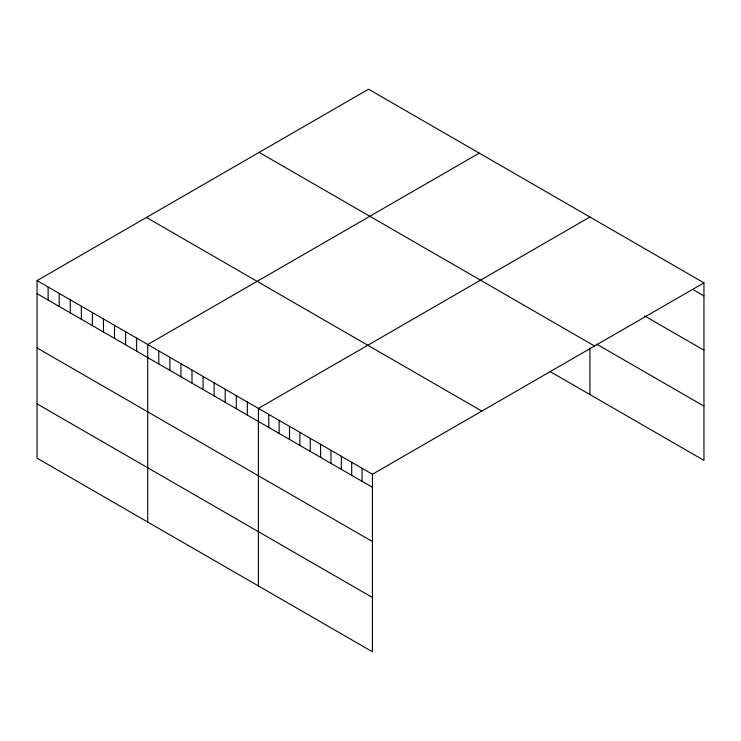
<?xml version="1.0" encoding="UTF-8"?>
<svg xmlns="http://www.w3.org/2000/svg" width="741" height="741" viewBox="0 0 741 741"><rect width="100%" height="100%" fill="white"/><g stroke="black" fill="none" stroke-linecap="round" stroke-linejoin="round"><path stroke-width="1.11" d="M703.95 282.849L372.436 474.249L372.436 651.784L37.05 458.151L37.05 280.607L368.564 89.216L703.95 282.849L703.95 460.393L550.257 371.658M479.242 153.118L147.728 344.509L147.728 522.053M589.919 217.011L258.405 408.411L258.405 585.946M693.585 289.926L703.95 295.909M644.577 315.907L703.95 350.187M596.514 344.083L703.95 406.105M259.165 152.377L594.551 346.01M146.449 217.456L481.835 411.088M37.05 280.607L372.436 474.249M37.05 293.668L372.436 487.3M37.05 347.946L372.436 541.578M37.05 403.873L372.436 597.505M589.919 347.872L589.919 394.555M362.071 468.266L362.071 481.317M351.706 462.273L351.706 475.333M341.342 456.289L341.342 469.349M330.977 450.306L330.977 463.366M320.603 444.322L320.603 457.373M310.238 438.339L310.238 451.389M299.873 432.355L299.873 445.406M289.509 426.362L289.509 439.422M279.144 420.379L279.144 433.439M268.77 414.395L268.77 427.455M247.337 402.02L247.337 415.08M236.268 395.629L236.268 408.689M225.199 389.238L225.199 402.298M214.14 382.847L214.14 395.907M203.071 376.465L203.071 389.516M192.002 370.074L192.002 383.125M180.934 363.683L180.934 376.734M169.865 357.292L169.865 370.352M158.796 350.901L158.796 363.961M136.659 338.118L136.659 351.178M125.59 331.727L125.59 344.787M114.522 325.345L114.522 338.396M103.453 318.954L103.453 332.005M92.393 312.563L92.393 325.614M81.325 306.172L81.325 319.232M70.256 299.781L70.256 312.841M59.187 293.39L59.187 306.45M48.119 286.999L48.119 300.059"/></g></svg>
